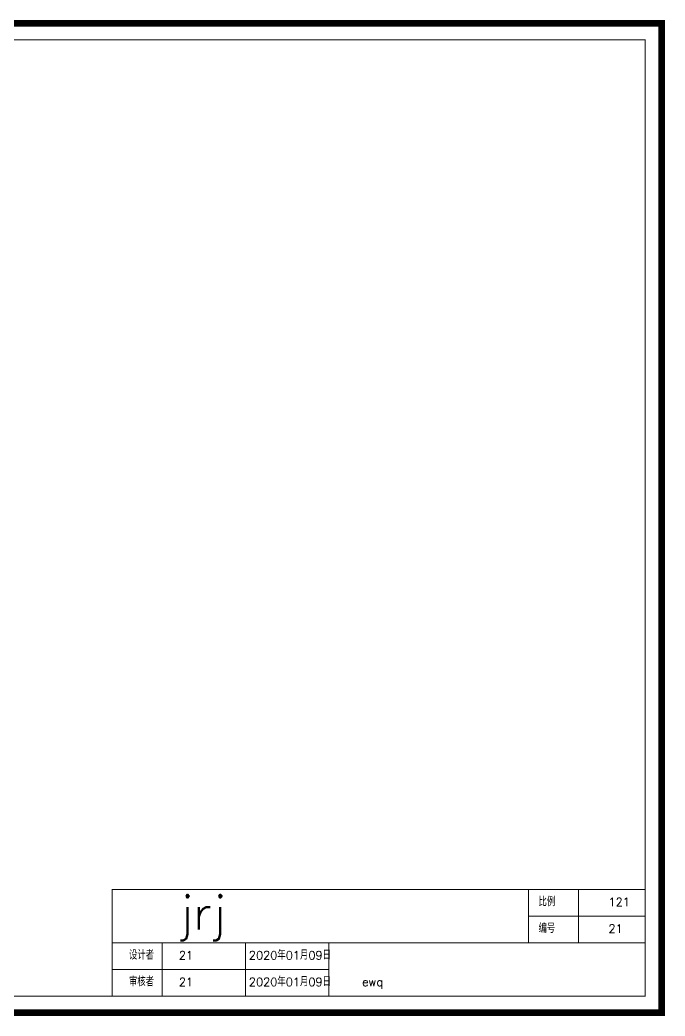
# Model space of a CAD drawing. Header units: millimetres. Extents: x -1 to 421, y -1 to 298.
# Drawn here: x 227.2 to 421, y -1 to 298 of the extents above; entities that cross this region are included whole.
import ezdxf

# ---------------------------------------------------------------- set-up
doc = ezdxf.new("R2010")
doc.units = ezdxf.units.MM
doc.styles.get("Standard").update_dxf_attribs({"font": 'txt', "bigfont": 'gbcbig.shx'})

msp = doc.modelspace()

# ---------------------------------------------------------------- linework, layer by layer
for points in [[(0, 0, 2, 2, 0), (420, 0, 2, 2, 0), (420, 297, 2, 2, 0), (0, 297, 2, 2, 0)], [(25, 5, 0.3, 0.3, 0), (415, 5, 0.3, 0.3, 0), (415, 292, 0.3, 0.3, 0), (25, 292, 0.3, 0.3, 0)], [(255, 5, 0.3, 0.3, 0), (415, 5, 0.3, 0.3, 0), (415, 37, 0.3, 0.3, 0), (255, 37, 0.3, 0.3, 0)]]:
    msp.add_lwpolyline(points, format="xyseb", close=True)
for points in [[(380, 21, 0.3, 0.3, 0), (380, 37, 0.3, 0.3, 0)], [(395, 21, 0.3, 0.3, 0), (395, 37, 0.3, 0.3, 0)], [(380, 29, 0.3, 0.3, 0), (415, 29, 0.3, 0.3, 0)], [(255, 21, 0.3, 0.3, 0), (415, 21, 0.3, 0.3, 0)], [(270, 5, 0.3, 0.3, 0), (270, 21, 0.3, 0.3, 0)], [(295, 5, 0.3, 0.3, 0), (295, 21, 0.3, 0.3, 0)], [(320, 5, 0.3, 0.3, 0), (320, 21, 0.3, 0.3, 0)], [(255, 13, 0.3, 0.3, 0), (320, 13, 0.3, 0.3, 0)]]:
    msp.add_lwpolyline(points, format="xyseb")

# ---------------------------------------------------------------- texts
for s, height, p in [('jrj', 10, (275, 25)), ('比例', 2.5, (383, 32)), ('121', 2.5, (404, 32)), ('编号', 2.5, (383, 24)), ('21', 2.5, (404, 24)), ('设计者', 2.5, (260, 16)), ('21', 2.5, (275, 16)), ('2020年01月09日', 2.5, (296, 16)), ('审核者', 2.5, (260, 8)), ('21', 2.5, (275, 8)), ('2020年01月09日', 2.5, (296, 8)), ('ewq', 2.5, (330, 8))]:
    msp.add_text(s, height=height).set_placement(p)

doc.saveas('drawing.dxf')
